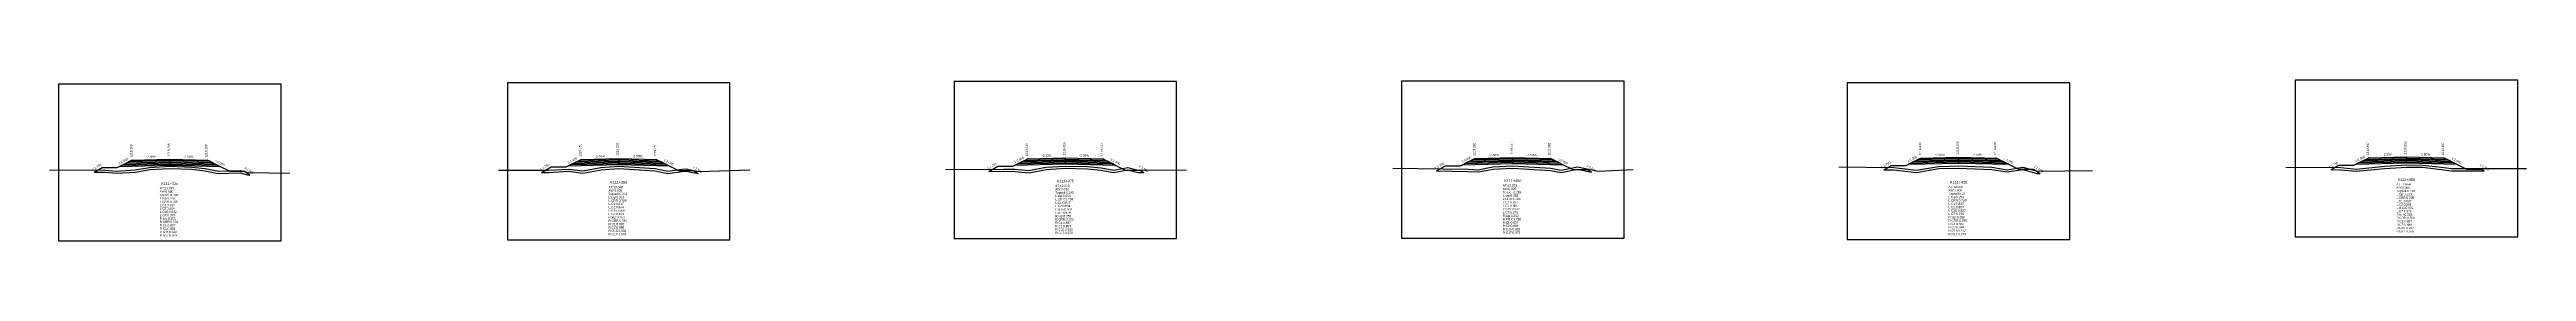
# Model space of a CAD drawing. Extents: x -7 to 78429, y 1189 to 1262.
# Drawn here: x 60911.5 to 61242, y 1208.3 to 1229.9 of the extents above; entities that cross this region are included whole.
import ezdxf
from ezdxf.enums import TextEntityAlignment as Align

# ---------------------------------------------------------------- set-up
doc = ezdxf.new("R2010")
doc.units = 0

msp = doc.modelspace()

# ---------------------------------------------------------------- linework, layer by layer
at = {"layer": 'A4_BORDER', "color": 7}
for points in [[(60972.571, 1208.497), (61002.271, 1208.497), (61002.271, 1229.497), (60972.571, 1229.497), (60972.571, 1208.497)], [(61032.167, 1208.671), (61061.867, 1208.671), (61061.867, 1229.671), (61032.167, 1229.671), (61032.167, 1208.671)], [(61091.872, 1208.711), (61121.572, 1208.711), (61121.572, 1229.711), (61091.872, 1229.711), (61091.872, 1208.711)], [(61151.355, 1208.514), (61181.055, 1208.514), (61181.055, 1229.514), (61151.355, 1229.514), (61151.355, 1208.514)], [(61211.098, 1208.873), (61240.798, 1208.873), (61240.798, 1229.873), (61211.098, 1229.873), (61211.098, 1208.873)], [(60912.675, 1208.343), (60942.375, 1208.343), (60942.375, 1229.343), (60912.675, 1229.343), (60912.675, 1208.343)]]:
    msp.add_lwpolyline(points, dxfattribs=at)
at = {"layer": 'CLEAR_GROUND', "color": 8}
for points in [[(60917.425, 1217.534), (60918.884, 1217.53), (60920.372, 1217.396), (60922.941, 1217.54), (60924.873, 1217.885), (60927.518, 1218.045), (60930.445, 1217.938), (60932.21, 1217.747), (60933.987, 1217.357), (60936.913, 1217.467), (60937.91, 1217.197), (60938.23, 1217.193)], [(60977.125, 1217.511), (60978.085, 1217.512), (60980.714, 1217.66), (60982.629, 1217.422), (60985.097, 1217.867), (60987.432, 1218.036), (60992.248, 1217.722), (60993.971, 1217.386), (60995.892, 1217.631), (60996.422, 1217.685), (60998.027, 1217.347), (60998.027, 1217.347)], [(61036.825, 1217.649), (61038.762, 1217.664), (61040.281, 1217.645), (61042.178, 1217.479), (61044.451, 1217.92), (61047.013, 1218.063), (61049.965, 1217.999), (61051.772, 1217.811), (61053.477, 1217.512), (61055.33, 1217.851), (61056.686, 1217.518), (61057.481, 1217.521)], [(61096.525, 1217.708), (61100.743, 1217.643), (61102.141, 1217.579), (61104.089, 1217.951), (61106.694, 1218.086), (61111.765, 1217.775), (61113.164, 1217.497), (61115.36, 1217.965), (61117.219, 1217.561)], [(61156.225, 1217.878), (61157.524, 1217.863), (61160.576, 1217.497), (61163.544, 1218.02), (61166.209, 1218.093), (61170.627, 1217.899), (61172.668, 1217.575), (61174.763, 1217.891), (61176.645, 1217.359), (61177.066, 1217.364)], [(61215.925, 1217.882), (61217.175, 1217.875), (61219.237, 1217.664), (61223.075, 1218.056), (61225.964, 1218.217), (61228.083, 1218.203), (61230.585, 1217.915), (61231.947, 1217.724), (61236.314, 1217.723)]]:
    msp.add_lwpolyline(points, dxfattribs=at)
at = {"layer": 'DESIGN_ROAD_TRIMMED', "color": 1}
for points in [[(61096.525, 1217.708), (61097.722, 1218.392), (61099.722, 1218.392), (61101.722, 1219.392), (61101.722, 1219.392), (61101.617, 1219.339), (61101.617, 1219.339), (61101.301, 1219.181), (61101.301, 1219.181), (61100.985, 1219.024), (61100.985, 1219.024), (61100.669, 1218.866), (61100.669, 1218.866), (61100.353, 1218.708), (61100.353, 1218.708), (61100.038, 1218.55), (61106.722, 1218.717), (61106.722, 1218.867), (61106.722, 1218.867), (61106.722, 1219.017), (61106.722, 1219.017), (61106.722, 1219.167), (61106.722, 1219.167), (61106.722, 1219.317), (61106.722, 1219.317), (61106.722, 1219.467), (61106.722, 1219.467), (61106.722, 1219.517), (61106.722, 1219.517), (61106.722, 1219.517), (61106.722, 1219.517), (61106.722, 1219.517), (61106.722, 1219.467), (61106.722, 1219.467), (61106.722, 1219.317), (61106.722, 1219.317), (61106.722, 1219.167), (61106.722, 1219.167), (61106.722, 1219.017), (61106.722, 1219.017), (61106.722, 1218.867), (61106.722, 1218.867), (61106.722, 1218.717), (61113.406, 1218.55), (61113.09, 1218.708), (61113.09, 1218.708), (61112.774, 1218.866), (61112.774, 1218.866), (61112.459, 1219.024), (61112.459, 1219.024), (61112.143, 1219.181), (61112.143, 1219.181), (61111.827, 1219.339), (61111.827, 1219.339), (61111.722, 1219.392), (61111.722, 1219.392), (61114.722, 1217.892), (61116.722, 1217.892), (61117.219, 1217.561)], [(61156.225, 1217.878), (61157.205, 1218.438), (61159.205, 1218.438), (61161.205, 1219.438), (61161.205, 1219.438), (61161.1, 1219.385), (61161.1, 1219.385), (61160.784, 1219.227), (61160.784, 1219.227), (61160.468, 1219.07), (61160.468, 1219.07), (61160.152, 1218.912), (61160.152, 1218.912), (61159.837, 1218.754), (61159.837, 1218.754), (61159.521, 1218.596), (61166.205, 1218.763), (61166.205, 1218.913), (61166.205, 1218.913), (61166.205, 1219.063), (61166.205, 1219.063), (61166.205, 1219.213), (61166.205, 1219.213), (61166.205, 1219.363), (61166.205, 1219.363), (61166.205, 1219.513), (61166.205, 1219.513), (61166.205, 1219.563), (61166.205, 1219.563), (61166.205, 1219.563), (61166.205, 1219.563), (61166.205, 1219.563), (61166.205, 1219.513), (61166.205, 1219.513), (61166.205, 1219.363), (61166.205, 1219.363), (61166.205, 1219.213), (61166.205, 1219.213), (61166.205, 1219.063), (61166.205, 1219.063), (61166.205, 1218.913), (61166.205, 1218.913), (61166.205, 1218.763), (61172.889, 1218.596), (61172.573, 1218.754), (61172.573, 1218.754), (61172.258, 1218.912), (61172.258, 1218.912), (61171.942, 1219.07), (61171.942, 1219.07), (61171.626, 1219.227), (61171.626, 1219.227), (61171.31, 1219.385), (61171.31, 1219.385), (61171.205, 1219.438), (61171.205, 1219.438), (61174.205, 1217.938), (61176.205, 1217.938), (61177.066, 1217.364)], [(61215.925, 1217.882), (61216.948, 1218.467), (61218.948, 1218.467), (61220.948, 1219.467), (61220.948, 1219.467), (61220.843, 1219.414), (61220.843, 1219.414), (61220.527, 1219.256), (61220.527, 1219.256), (61220.211, 1219.099), (61220.211, 1219.099), (61219.896, 1218.941), (61219.896, 1218.941), (61219.58, 1218.783), (61219.58, 1218.783), (61219.264, 1218.625), (61225.948, 1218.792), (61225.948, 1218.942), (61225.948, 1218.942), (61225.948, 1219.092), (61225.948, 1219.092), (61225.948, 1219.242), (61225.948, 1219.242), (61225.948, 1219.392), (61225.948, 1219.392), (61225.948, 1219.542), (61225.948, 1219.542), (61225.948, 1219.592), (61225.948, 1219.592), (61225.948, 1219.592), (61225.948, 1219.592), (61225.948, 1219.592), (61225.948, 1219.542), (61225.948, 1219.542), (61225.948, 1219.392), (61225.948, 1219.392), (61225.948, 1219.242), (61225.948, 1219.242), (61225.948, 1219.092), (61225.948, 1219.092), (61225.948, 1218.942), (61225.948, 1218.942), (61225.948, 1218.792), (61232.632, 1218.625), (61232.317, 1218.783), (61232.317, 1218.783), (61232.001, 1218.941), (61232.001, 1218.941), (61231.685, 1219.099), (61231.685, 1219.099), (61231.369, 1219.256), (61231.369, 1219.256), (61231.053, 1219.414), (61231.053, 1219.414), (61230.948, 1219.467), (61230.948, 1219.467), (61233.948, 1217.967), (61235.948, 1217.967), (61236.314, 1217.723)], [(60917.425, 1217.534), (60918.525, 1218.163), (60920.525, 1218.163), (60922.525, 1219.163), (60922.525, 1219.163), (60922.42, 1219.11), (60922.42, 1219.11), (60922.104, 1218.952), (60922.104, 1218.952), (60921.789, 1218.795), (60921.789, 1218.795), (60921.473, 1218.637), (60921.473, 1218.637), (60921.157, 1218.479), (60921.157, 1218.479), (60920.841, 1218.321), (60927.525, 1218.488), (60927.525, 1218.638), (60927.525, 1218.638), (60927.525, 1218.788), (60927.525, 1218.788), (60927.525, 1218.938), (60927.525, 1218.938), (60927.525, 1219.088), (60927.525, 1219.088), (60927.525, 1219.238), (60927.525, 1219.238), (60927.525, 1219.288), (60927.525, 1219.288), (60927.525, 1219.288), (60927.525, 1219.288), (60927.525, 1219.288), (60927.525, 1219.238), (60927.525, 1219.238), (60927.525, 1219.088), (60927.525, 1219.088), (60927.525, 1218.938), (60927.525, 1218.938), (60927.525, 1218.788), (60927.525, 1218.788), (60927.525, 1218.638), (60927.525, 1218.638), (60927.525, 1218.488), (60934.21, 1218.321), (60933.894, 1218.479), (60933.894, 1218.479), (60933.578, 1218.637), (60933.578, 1218.637), (60933.262, 1218.795), (60933.262, 1218.795), (60932.946, 1218.952), (60932.946, 1218.952), (60932.631, 1219.11), (60932.631, 1219.11), (60932.525, 1219.163), (60932.525, 1219.163), (60935.525, 1217.663), (60937.525, 1217.663), (60938.23, 1217.193)], [(60977.125, 1217.511), (60978.421, 1218.251), (60980.421, 1218.251), (60982.421, 1219.251), (60982.421, 1219.251), (60982.315, 1219.198), (60982.315, 1219.198), (60982, 1219.04), (60982, 1219.04), (60981.684, 1218.883), (60981.684, 1218.883), (60981.368, 1218.725), (60981.368, 1218.725), (60981.052, 1218.567), (60981.052, 1218.567), (60980.737, 1218.409), (60987.421, 1218.576), (60987.421, 1218.726), (60987.421, 1218.726), (60987.421, 1218.876), (60987.421, 1218.876), (60987.421, 1219.026), (60987.421, 1219.026), (60987.421, 1219.176), (60987.421, 1219.176), (60987.421, 1219.326), (60987.421, 1219.326), (60987.421, 1219.376), (60987.421, 1219.376), (60987.421, 1219.376), (60987.421, 1219.376), (60987.421, 1219.376), (60987.421, 1219.326), (60987.421, 1219.326), (60987.421, 1219.176), (60987.421, 1219.176), (60987.421, 1219.026), (60987.421, 1219.026), (60987.421, 1218.876), (60987.421, 1218.876), (60987.421, 1218.726), (60987.421, 1218.726), (60987.421, 1218.576), (60994.105, 1218.409), (60993.789, 1218.567), (60993.789, 1218.567), (60993.473, 1218.725), (60993.473, 1218.725), (60993.158, 1218.883), (60993.158, 1218.883), (60992.842, 1219.04), (60992.842, 1219.04), (60992.526, 1219.198), (60992.526, 1219.198), (60992.421, 1219.251), (60992.421, 1219.251), (60995.421, 1217.751), (60997.421, 1217.751), (60998.027, 1217.347)], [(61036.825, 1217.649), (61038.017, 1218.33), (61040.017, 1218.33), (61042.017, 1219.33), (61042.017, 1219.33), (61041.912, 1219.277), (61041.912, 1219.277), (61041.596, 1219.119), (61041.596, 1219.119), (61041.28, 1218.962), (61041.28, 1218.962), (61040.965, 1218.804), (61040.965, 1218.804), (61040.649, 1218.646), (61040.649, 1218.646), (61040.333, 1218.488), (61047.017, 1218.655), (61047.017, 1218.805), (61047.017, 1218.805), (61047.017, 1218.955), (61047.017, 1218.955), (61047.017, 1219.105), (61047.017, 1219.105), (61047.017, 1219.255), (61047.017, 1219.255), (61047.017, 1219.405), (61047.017, 1219.405), (61047.017, 1219.455), (61047.017, 1219.455), (61047.017, 1219.455), (61047.017, 1219.455), (61047.017, 1219.455), (61047.017, 1219.405), (61047.017, 1219.405), (61047.017, 1219.255), (61047.017, 1219.255), (61047.017, 1219.105), (61047.017, 1219.105), (61047.017, 1218.955), (61047.017, 1218.955), (61047.017, 1218.805), (61047.017, 1218.805), (61047.017, 1218.655), (61053.702, 1218.488), (61053.386, 1218.646), (61053.386, 1218.646), (61053.07, 1218.804), (61053.07, 1218.804), (61052.754, 1218.962), (61052.754, 1218.962), (61052.438, 1219.119), (61052.438, 1219.119), (61052.123, 1219.277), (61052.123, 1219.277), (61052.017, 1219.33), (61052.017, 1219.33), (61055.017, 1217.83), (61057.017, 1217.83), (61057.481, 1217.521)]]:
    msp.add_lwpolyline(points, dxfattribs=at)
at = {"layer": 'FINISHED_ROAD', "color": 2}
for points in [[(61097.722, 1218.392), (61099.722, 1218.392), (61101.722, 1219.392), (61101.722, 1219.392), (61106.722, 1219.517), (61111.722, 1219.392), (61111.722, 1219.392), (61114.722, 1217.892), (61116.722, 1217.892)], [(61157.205, 1218.438), (61159.205, 1218.438), (61161.205, 1219.438), (61161.205, 1219.438), (61166.205, 1219.563), (61171.205, 1219.438), (61171.205, 1219.438), (61174.205, 1217.938), (61176.205, 1217.938)], [(61216.948, 1218.467), (61218.948, 1218.467), (61220.948, 1219.467), (61220.948, 1219.467), (61225.948, 1219.592), (61230.948, 1219.467), (61230.948, 1219.467), (61233.948, 1217.967), (61235.948, 1217.967)], [(60918.525, 1218.163), (60920.525, 1218.163), (60922.525, 1219.163), (60922.525, 1219.163), (60927.525, 1219.288), (60932.525, 1219.163), (60932.525, 1219.163), (60935.525, 1217.663), (60937.525, 1217.663)], [(60978.421, 1218.251), (60980.421, 1218.251), (60982.421, 1219.251), (60982.421, 1219.251), (60987.421, 1219.376), (60992.421, 1219.251), (60992.421, 1219.251), (60995.421, 1217.751), (60997.421, 1217.751)], [(61038.017, 1218.33), (61040.017, 1218.33), (61042.017, 1219.33), (61042.017, 1219.33), (61047.017, 1219.455), (61052.017, 1219.33), (61052.017, 1219.33), (61055.017, 1217.83), (61057.017, 1217.83)]]:
    msp.add_lwpolyline(points, dxfattribs=at)
at = {"layer": 'LAYER_0', "color": 4}
for points in [[(61101.722, 1219.392), (61101.617, 1219.339), (61106.722, 1219.467), (61106.722, 1219.517)], [(61161.205, 1219.438), (61161.1, 1219.385), (61166.205, 1219.513), (61166.205, 1219.563)], [(61220.948, 1219.467), (61220.843, 1219.414), (61225.948, 1219.542), (61225.948, 1219.592)], [(60922.525, 1219.163), (60922.42, 1219.11), (60927.525, 1219.238), (60927.525, 1219.288)], [(60982.421, 1219.251), (60982.315, 1219.198), (60987.421, 1219.326), (60987.421, 1219.376)], [(61042.017, 1219.33), (61041.912, 1219.277), (61047.017, 1219.405), (61047.017, 1219.455)]]:
    msp.add_lwpolyline(points, dxfattribs=at)
at = {"layer": 'LAYER_1', "color": 4}
for points in [[(61161.1, 1219.385), (61160.784, 1219.227), (61166.205, 1219.363), (61166.205, 1219.513)], [(61220.843, 1219.414), (61220.527, 1219.256), (61225.948, 1219.392), (61225.948, 1219.542)], [(60922.42, 1219.11), (60922.104, 1218.952), (60927.525, 1219.088), (60927.525, 1219.238)], [(60982.315, 1219.198), (60982, 1219.04), (60987.421, 1219.176), (60987.421, 1219.326)], [(61041.912, 1219.277), (61041.596, 1219.119), (61047.017, 1219.255), (61047.017, 1219.405)], [(61101.617, 1219.339), (61101.301, 1219.181), (61106.722, 1219.317), (61106.722, 1219.467)]]:
    msp.add_lwpolyline(points, dxfattribs=at)
at = {"layer": 'LAYER_10', "color": 6}
for points in [[(60933.578, 1218.637), (60933.894, 1218.479), (60927.525, 1218.638), (60927.525, 1218.788)], [(60993.473, 1218.725), (60993.789, 1218.567), (60987.421, 1218.726), (60987.421, 1218.876)], [(61053.07, 1218.804), (61053.386, 1218.646), (61047.017, 1218.805), (61047.017, 1218.955)], [(61112.774, 1218.866), (61113.09, 1218.708), (61106.722, 1218.867), (61106.722, 1219.017)], [(61172.258, 1218.912), (61172.573, 1218.754), (61166.205, 1218.913), (61166.205, 1219.063)], [(61232.001, 1218.941), (61232.317, 1218.783), (61225.948, 1218.942), (61225.948, 1219.092)]]:
    msp.add_lwpolyline(points, dxfattribs=at)
at = {"layer": 'LAYER_11', "color": 6}
for points in [[(60933.894, 1218.479), (60934.21, 1218.321), (60927.525, 1218.488), (60927.525, 1218.638)], [(60993.789, 1218.567), (60994.105, 1218.409), (60987.421, 1218.576), (60987.421, 1218.726)], [(61053.386, 1218.646), (61053.702, 1218.488), (61047.017, 1218.655), (61047.017, 1218.805)], [(61113.09, 1218.708), (61113.406, 1218.55), (61106.722, 1218.717), (61106.722, 1218.867)], [(61172.573, 1218.754), (61172.889, 1218.596), (61166.205, 1218.763), (61166.205, 1218.913)], [(61232.317, 1218.783), (61232.632, 1218.625), (61225.948, 1218.792), (61225.948, 1218.942)]]:
    msp.add_lwpolyline(points, dxfattribs=at)
at = {"layer": 'LAYER_2', "color": 4}
for points in [[(60922.104, 1218.952), (60921.789, 1218.795), (60927.525, 1218.938), (60927.525, 1219.088)], [(60982, 1219.04), (60981.684, 1218.883), (60987.421, 1219.026), (60987.421, 1219.176)], [(61041.596, 1219.119), (61041.28, 1218.962), (61047.017, 1219.105), (61047.017, 1219.255)], [(61101.301, 1219.181), (61100.985, 1219.024), (61106.722, 1219.167), (61106.722, 1219.317)], [(61160.784, 1219.227), (61160.468, 1219.07), (61166.205, 1219.213), (61166.205, 1219.363)], [(61220.527, 1219.256), (61220.211, 1219.099), (61225.948, 1219.242), (61225.948, 1219.392)]]:
    msp.add_lwpolyline(points, dxfattribs=at)
at = {"layer": 'LAYER_3', "color": 4}
for points in [[(60921.789, 1218.795), (60921.473, 1218.637), (60927.525, 1218.788), (60927.525, 1218.938)], [(60981.684, 1218.883), (60981.368, 1218.725), (60987.421, 1218.876), (60987.421, 1219.026)], [(61041.28, 1218.962), (61040.965, 1218.804), (61047.017, 1218.955), (61047.017, 1219.105)], [(61100.985, 1219.024), (61100.669, 1218.866), (61106.722, 1219.017), (61106.722, 1219.167)], [(61160.468, 1219.07), (61160.152, 1218.912), (61166.205, 1219.063), (61166.205, 1219.213)], [(61220.211, 1219.099), (61219.896, 1218.941), (61225.948, 1219.092), (61225.948, 1219.242)]]:
    msp.add_lwpolyline(points, dxfattribs=at)
at = {"layer": 'LAYER_4', "color": 4}
for points in [[(60921.473, 1218.637), (60921.157, 1218.479), (60927.525, 1218.638), (60927.525, 1218.788)], [(60981.368, 1218.725), (60981.052, 1218.567), (60987.421, 1218.726), (60987.421, 1218.876)], [(61040.965, 1218.804), (61040.649, 1218.646), (61047.017, 1218.805), (61047.017, 1218.955)], [(61100.669, 1218.866), (61100.353, 1218.708), (61106.722, 1218.867), (61106.722, 1219.017)], [(61160.152, 1218.912), (61159.837, 1218.754), (61166.205, 1218.913), (61166.205, 1219.063)], [(61219.896, 1218.941), (61219.58, 1218.783), (61225.948, 1218.942), (61225.948, 1219.092)]]:
    msp.add_lwpolyline(points, dxfattribs=at)
at = {"layer": 'LAYER_5', "color": 4}
for points in [[(60921.157, 1218.479), (60920.841, 1218.321), (60927.525, 1218.488), (60927.525, 1218.638)], [(60981.052, 1218.567), (60980.737, 1218.409), (60987.421, 1218.576), (60987.421, 1218.726)], [(61040.649, 1218.646), (61040.333, 1218.488), (61047.017, 1218.655), (61047.017, 1218.805)], [(61100.353, 1218.708), (61100.038, 1218.55), (61106.722, 1218.717), (61106.722, 1218.867)], [(61159.837, 1218.754), (61159.521, 1218.596), (61166.205, 1218.763), (61166.205, 1218.913)], [(61219.58, 1218.783), (61219.264, 1218.625), (61225.948, 1218.792), (61225.948, 1218.942)]]:
    msp.add_lwpolyline(points, dxfattribs=at)
at = {"layer": 'LAYER_6', "color": 6}
for points in [[(61111.722, 1219.392), (61111.827, 1219.339), (61106.722, 1219.467), (61106.722, 1219.517)], [(61171.205, 1219.438), (61171.31, 1219.385), (61166.205, 1219.513), (61166.205, 1219.563)], [(61230.948, 1219.467), (61231.053, 1219.414), (61225.948, 1219.542), (61225.948, 1219.592)], [(60932.525, 1219.163), (60932.631, 1219.11), (60927.525, 1219.238), (60927.525, 1219.288)], [(60992.421, 1219.251), (60992.526, 1219.198), (60987.421, 1219.326), (60987.421, 1219.376)], [(61052.017, 1219.33), (61052.123, 1219.277), (61047.017, 1219.405), (61047.017, 1219.455)]]:
    msp.add_lwpolyline(points, dxfattribs=at)
at = {"layer": 'LAYER_7', "color": 6}
for points in [[(61171.31, 1219.385), (61171.626, 1219.227), (61166.205, 1219.363), (61166.205, 1219.513)], [(61231.053, 1219.414), (61231.369, 1219.256), (61225.948, 1219.392), (61225.948, 1219.542)], [(60932.631, 1219.11), (60932.946, 1218.952), (60927.525, 1219.088), (60927.525, 1219.238)], [(60992.526, 1219.198), (60992.842, 1219.04), (60987.421, 1219.176), (60987.421, 1219.326)], [(61052.123, 1219.277), (61052.438, 1219.119), (61047.017, 1219.255), (61047.017, 1219.405)], [(61111.827, 1219.339), (61112.143, 1219.181), (61106.722, 1219.317), (61106.722, 1219.467)]]:
    msp.add_lwpolyline(points, dxfattribs=at)
at = {"layer": 'LAYER_8', "color": 6}
for points in [[(60932.946, 1218.952), (60933.262, 1218.795), (60927.525, 1218.938), (60927.525, 1219.088)], [(60992.842, 1219.04), (60993.158, 1218.883), (60987.421, 1219.026), (60987.421, 1219.176)], [(61052.438, 1219.119), (61052.754, 1218.962), (61047.017, 1219.105), (61047.017, 1219.255)], [(61112.143, 1219.181), (61112.459, 1219.024), (61106.722, 1219.167), (61106.722, 1219.317)], [(61171.626, 1219.227), (61171.942, 1219.07), (61166.205, 1219.213), (61166.205, 1219.363)], [(61231.369, 1219.256), (61231.685, 1219.099), (61225.948, 1219.242), (61225.948, 1219.392)]]:
    msp.add_lwpolyline(points, dxfattribs=at)
at = {"layer": 'LAYER_9', "color": 6}
for points in [[(60933.262, 1218.795), (60933.578, 1218.637), (60927.525, 1218.788), (60927.525, 1218.938)], [(60993.158, 1218.883), (60993.473, 1218.725), (60987.421, 1218.876), (60987.421, 1219.026)], [(61052.754, 1218.962), (61053.07, 1218.804), (61047.017, 1218.955), (61047.017, 1219.105)], [(61112.459, 1219.024), (61112.774, 1218.866), (61106.722, 1219.017), (61106.722, 1219.167)], [(61171.942, 1219.07), (61172.258, 1218.912), (61166.205, 1219.063), (61166.205, 1219.213)], [(61231.685, 1219.099), (61232.001, 1218.941), (61225.948, 1219.092), (61225.948, 1219.242)]]:
    msp.add_lwpolyline(points, dxfattribs=at)
at = {"layer": 'NATURAL_GROUND', "color": 3}
for points in [[(60911.484, 1217.853), (60918.897, 1217.83), (60920.377, 1217.697), (60922.906, 1217.838), (60924.837, 1218.183), (60927.514, 1218.345), (60930.466, 1218.237), (60932.258, 1218.043), (60934.013, 1217.659), (60936.947, 1217.769), (60937.951, 1217.496), (60943.53, 1217.43)], [(60971.374, 1217.801), (60978.077, 1217.812), (60980.724, 1217.961), (60982.621, 1217.725), (60985.06, 1218.165), (60987.431, 1218.337), (60992.287, 1218.02), (60993.981, 1217.69), (60995.858, 1217.929), (60996.438, 1217.988), (60998.054, 1217.648), (61004.913, 1217.844)], [(61031.025, 1217.902), (61038.762, 1217.964), (61040.296, 1217.945), (61042.162, 1217.781), (61044.414, 1218.219), (61047.008, 1218.363), (61049.983, 1218.298), (61051.813, 1218.109), (61053.476, 1217.817), (61055.339, 1218.158), (61056.721, 1217.818), (61063.184, 1217.842)], [(61090.695, 1218.099), (61100.752, 1217.943), (61102.12, 1217.88), (61104.053, 1218.25), (61106.696, 1218.387), (61111.804, 1218.073), (61113.162, 1217.803), (61115.361, 1218.272), (61118.092, 1217.678), (61122.759, 1217.884)], [(61150.221, 1218.249), (61157.544, 1218.162), (61160.568, 1217.8), (61163.514, 1218.319), (61166.211, 1218.393), (61170.657, 1218.198), (61172.669, 1217.879), (61174.782, 1218.197), (61176.685, 1217.659), (61184.068, 1217.749)], [(61209.849, 1218.219), (61217.191, 1218.175), (61219.237, 1217.966), (61223.051, 1218.355), (61225.956, 1218.517), (61228.101, 1218.503), (61230.623, 1218.212), (61231.968, 1218.024), (61241.969, 1218.023)]]:
    msp.add_lwpolyline(points, dxfattribs=at)
at = {"layer": 'STRUCTURE_LEFT', "color": 4}
for points in [[(61101.722, 1219.392), (61101.617, 1219.339), (61101.617, 1219.339), (61101.301, 1219.181), (61101.301, 1219.181), (61100.985, 1219.024), (61100.985, 1219.024), (61100.669, 1218.866), (61100.669, 1218.866), (61100.353, 1218.708), (61100.353, 1218.708), (61100.038, 1218.55), (61106.722, 1218.717), (61106.722, 1218.867), (61106.722, 1218.867), (61106.722, 1219.017), (61106.722, 1219.017), (61106.722, 1219.167), (61106.722, 1219.167), (61106.722, 1219.317), (61106.722, 1219.317), (61106.722, 1219.467), (61106.722, 1219.467), (61106.722, 1219.517), (61106.722, 1219.517)], [(61161.205, 1219.438), (61161.1, 1219.385), (61161.1, 1219.385), (61160.784, 1219.227), (61160.784, 1219.227), (61160.468, 1219.07), (61160.468, 1219.07), (61160.152, 1218.912), (61160.152, 1218.912), (61159.837, 1218.754), (61159.837, 1218.754), (61159.521, 1218.596), (61166.205, 1218.763), (61166.205, 1218.913), (61166.205, 1218.913), (61166.205, 1219.063), (61166.205, 1219.063), (61166.205, 1219.213), (61166.205, 1219.213), (61166.205, 1219.363), (61166.205, 1219.363), (61166.205, 1219.513), (61166.205, 1219.513), (61166.205, 1219.563), (61166.205, 1219.563)], [(61220.948, 1219.467), (61220.843, 1219.414), (61220.843, 1219.414), (61220.527, 1219.256), (61220.527, 1219.256), (61220.211, 1219.099), (61220.211, 1219.099), (61219.896, 1218.941), (61219.896, 1218.941), (61219.58, 1218.783), (61219.58, 1218.783), (61219.264, 1218.625), (61225.948, 1218.792), (61225.948, 1218.942), (61225.948, 1218.942), (61225.948, 1219.092), (61225.948, 1219.092), (61225.948, 1219.242), (61225.948, 1219.242), (61225.948, 1219.392), (61225.948, 1219.392), (61225.948, 1219.542), (61225.948, 1219.542), (61225.948, 1219.592), (61225.948, 1219.592)], [(60922.525, 1219.163), (60922.42, 1219.11), (60922.42, 1219.11), (60922.104, 1218.952), (60922.104, 1218.952), (60921.789, 1218.795), (60921.789, 1218.795), (60921.473, 1218.637), (60921.473, 1218.637), (60921.157, 1218.479), (60921.157, 1218.479), (60920.841, 1218.321), (60927.525, 1218.488), (60927.525, 1218.638), (60927.525, 1218.638), (60927.525, 1218.788), (60927.525, 1218.788), (60927.525, 1218.938), (60927.525, 1218.938), (60927.525, 1219.088), (60927.525, 1219.088), (60927.525, 1219.238), (60927.525, 1219.238), (60927.525, 1219.288), (60927.525, 1219.288)], [(60982.421, 1219.251), (60982.315, 1219.198), (60982.315, 1219.198), (60982, 1219.04), (60982, 1219.04), (60981.684, 1218.883), (60981.684, 1218.883), (60981.368, 1218.725), (60981.368, 1218.725), (60981.052, 1218.567), (60981.052, 1218.567), (60980.737, 1218.409), (60987.421, 1218.576), (60987.421, 1218.726), (60987.421, 1218.726), (60987.421, 1218.876), (60987.421, 1218.876), (60987.421, 1219.026), (60987.421, 1219.026), (60987.421, 1219.176), (60987.421, 1219.176), (60987.421, 1219.326), (60987.421, 1219.326), (60987.421, 1219.376), (60987.421, 1219.376)], [(61042.017, 1219.33), (61041.912, 1219.277), (61041.912, 1219.277), (61041.596, 1219.119), (61041.596, 1219.119), (61041.28, 1218.962), (61041.28, 1218.962), (61040.965, 1218.804), (61040.965, 1218.804), (61040.649, 1218.646), (61040.649, 1218.646), (61040.333, 1218.488), (61047.017, 1218.655), (61047.017, 1218.805), (61047.017, 1218.805), (61047.017, 1218.955), (61047.017, 1218.955), (61047.017, 1219.105), (61047.017, 1219.105), (61047.017, 1219.255), (61047.017, 1219.255), (61047.017, 1219.405), (61047.017, 1219.405), (61047.017, 1219.455), (61047.017, 1219.455)]]:
    msp.add_lwpolyline(points, dxfattribs=at)
at = {"layer": 'STRUCTURE_RIGHT', "color": 6}
for points in [[(61106.722, 1219.517), (61106.722, 1219.517), (61106.722, 1219.467), (61106.722, 1219.467), (61106.722, 1219.317), (61106.722, 1219.317), (61106.722, 1219.167), (61106.722, 1219.167), (61106.722, 1219.017), (61106.722, 1219.017), (61106.722, 1218.867), (61106.722, 1218.867), (61106.722, 1218.717), (61113.406, 1218.55), (61113.09, 1218.708), (61113.09, 1218.708), (61112.774, 1218.866), (61112.774, 1218.866), (61112.459, 1219.024), (61112.459, 1219.024), (61112.143, 1219.181), (61112.143, 1219.181), (61111.827, 1219.339), (61111.827, 1219.339), (61111.722, 1219.392)], [(61166.205, 1219.563), (61166.205, 1219.563), (61166.205, 1219.513), (61166.205, 1219.513), (61166.205, 1219.363), (61166.205, 1219.363), (61166.205, 1219.213), (61166.205, 1219.213), (61166.205, 1219.063), (61166.205, 1219.063), (61166.205, 1218.913), (61166.205, 1218.913), (61166.205, 1218.763), (61172.889, 1218.596), (61172.573, 1218.754), (61172.573, 1218.754), (61172.258, 1218.912), (61172.258, 1218.912), (61171.942, 1219.07), (61171.942, 1219.07), (61171.626, 1219.227), (61171.626, 1219.227), (61171.31, 1219.385), (61171.31, 1219.385), (61171.205, 1219.438)], [(61225.948, 1219.592), (61225.948, 1219.592), (61225.948, 1219.542), (61225.948, 1219.542), (61225.948, 1219.392), (61225.948, 1219.392), (61225.948, 1219.242), (61225.948, 1219.242), (61225.948, 1219.092), (61225.948, 1219.092), (61225.948, 1218.942), (61225.948, 1218.942), (61225.948, 1218.792), (61232.632, 1218.625), (61232.317, 1218.783), (61232.317, 1218.783), (61232.001, 1218.941), (61232.001, 1218.941), (61231.685, 1219.099), (61231.685, 1219.099), (61231.369, 1219.256), (61231.369, 1219.256), (61231.053, 1219.414), (61231.053, 1219.414), (61230.948, 1219.467)], [(60927.525, 1219.288), (60927.525, 1219.288), (60927.525, 1219.238), (60927.525, 1219.238), (60927.525, 1219.088), (60927.525, 1219.088), (60927.525, 1218.938), (60927.525, 1218.938), (60927.525, 1218.788), (60927.525, 1218.788), (60927.525, 1218.638), (60927.525, 1218.638), (60927.525, 1218.488), (60934.21, 1218.321), (60933.894, 1218.479), (60933.894, 1218.479), (60933.578, 1218.637), (60933.578, 1218.637), (60933.262, 1218.795), (60933.262, 1218.795), (60932.946, 1218.952), (60932.946, 1218.952), (60932.631, 1219.11), (60932.631, 1219.11), (60932.525, 1219.163)], [(60987.421, 1219.376), (60987.421, 1219.376), (60987.421, 1219.326), (60987.421, 1219.326), (60987.421, 1219.176), (60987.421, 1219.176), (60987.421, 1219.026), (60987.421, 1219.026), (60987.421, 1218.876), (60987.421, 1218.876), (60987.421, 1218.726), (60987.421, 1218.726), (60987.421, 1218.576), (60994.105, 1218.409), (60993.789, 1218.567), (60993.789, 1218.567), (60993.473, 1218.725), (60993.473, 1218.725), (60993.158, 1218.883), (60993.158, 1218.883), (60992.842, 1219.04), (60992.842, 1219.04), (60992.526, 1219.198), (60992.526, 1219.198), (60992.421, 1219.251)], [(61047.017, 1219.455), (61047.017, 1219.455), (61047.017, 1219.405), (61047.017, 1219.405), (61047.017, 1219.255), (61047.017, 1219.255), (61047.017, 1219.105), (61047.017, 1219.105), (61047.017, 1218.955), (61047.017, 1218.955), (61047.017, 1218.805), (61047.017, 1218.805), (61047.017, 1218.655), (61053.702, 1218.488), (61053.386, 1218.646), (61053.386, 1218.646), (61053.07, 1218.804), (61053.07, 1218.804), (61052.754, 1218.962), (61052.754, 1218.962), (61052.438, 1219.119), (61052.438, 1219.119), (61052.123, 1219.277), (61052.123, 1219.277), (61052.017, 1219.33)]]:
    msp.add_lwpolyline(points, dxfattribs=at)

# ---------------------------------------------------------------- texts
at = {"layer": 'INFO_TEXT'}
for s, p in [('AT:11.793', (60926.175, 1215.243)), ('AW:0.000', (60926.175, 1214.793)), ('Topsoil:6.283', (60926.175, 1214.343)), ('L:top:0.253', (60926.175, 1213.893)), ('L:CRR:0.789', (60926.175, 1213.443)), ('L:C1:0.837', (60926.175, 1212.993)), ('AT:13.048', (60986.071, 1215.397)), ('AW:0.000', (60986.071, 1214.947)), ('Topsoil:6.319', (60986.071, 1214.497)), ('L:top:0.253', (60986.071, 1214.047)), ('L:CRR:0.789', (60986.071, 1213.597)), ('L:C1:0.837', (60986.071, 1213.147)), ('L:C2:0.884', (60986.071, 1212.697)), ('AT:12.918', (61045.667, 1215.571)), ('AW:0.002', (61045.667, 1215.121)), ('Topsoil:6.245', (61045.667, 1214.671)), ('L:top:0.253', (61045.667, 1214.221)), ('L:CRR:0.789', (61045.667, 1213.771)), ('L:C1:0.837', (61045.667, 1213.321)), ('L:C2:0.884', (61045.667, 1212.871)), ('AT:13.639', (61105.372, 1215.611)), ('AW:0.025', (61105.372, 1215.161)), ('Topsoil:6.259', (61105.372, 1214.711)), ('L:top:0.253', (61105.372, 1214.261)), ('L:CRR:0.789', (61105.372, 1213.811)), ('L:C1:0.837', (61105.372, 1213.361)), ('L:C2:0.884', (61105.372, 1212.911)), ('AT:14.006', (61164.855, 1215.414)), ('AW:0.000', (61164.855, 1214.964)), ('Topsoil:6.311', (61164.855, 1214.514)), ('L:top:0.253', (61164.855, 1214.064)), ('L:CRR:0.789', (61164.855, 1213.614)), ('L:C1:0.837', (61164.855, 1213.164)), ('L:C2:0.884', (61164.855, 1212.714)), ('AT:12.654', (61224.598, 1215.773)), ('AW:0.000', (61224.598, 1215.323)), ('Topsoil:6.136', (61224.598, 1214.873)), ('L:top:0.253', (61224.598, 1214.423)), ('L:CRR:0.789', (61224.598, 1213.973)), ('L:C1:0.837', (61224.598, 1213.523)), ('L:C2:0.884', (61224.598, 1213.073)), ('L:G15:0.932', (61224.598, 1212.623)), ('L:C2:0.884', (60926.175, 1212.543)), ('L:G15:0.932', (60926.175, 1212.093)), ('L:G7:0.979', (60926.175, 1211.643)), ('R:top:0.253', (60926.175, 1211.193)), ('R:CRR:0.789', (60926.175, 1210.743)), ('R:C1:0.837', (60926.175, 1210.293)), ('R:C2:0.884', (60926.175, 1209.843)), ('R:G15:0.932', (60926.175, 1209.393)), ('L:G15:0.932', (60986.071, 1212.247)), ('L:G7:0.979', (60986.071, 1211.797)), ('R:top:0.253', (60986.071, 1211.347)), ('R:CRR:0.789', (60986.071, 1210.897)), ('R:C1:0.837', (60986.071, 1210.447)), ('R:C2:0.884', (60986.071, 1209.997)), ('R:G15:0.932', (60986.071, 1209.547)), ('L:G15:0.932', (61045.667, 1212.421)), ('L:G7:0.979', (61045.667, 1211.971)), ('R:top:0.253', (61045.667, 1211.521)), ('R:CRR:0.789', (61045.667, 1211.071)), ('R:C1:0.837', (61045.667, 1210.621)), ('R:C2:0.884', (61045.667, 1210.171)), ('R:G15:0.932', (61045.667, 1209.721)), ('R:G17:0.979', (61045.667, 1209.271)), ('L:G15:0.932', (61105.372, 1212.461)), ('L:G7:0.979', (61105.372, 1212.011)), ('R:top:0.253', (61105.372, 1211.561)), ('R:CRR:0.789', (61105.372, 1211.111)), ('R:C1:0.837', (61105.372, 1210.661)), ('R:C2:0.884', (61105.372, 1210.211)), ('R:G15:0.932', (61105.372, 1209.761)), ('R:G17:0.979', (61105.372, 1209.311)), ('L:G15:0.932', (61164.855, 1212.264)), ('L:G7:0.979', (61164.855, 1211.814)), ('R:top:0.253', (61164.855, 1211.364)), ('R:CRR:0.789', (61164.855, 1210.914)), ('R:C1:0.837', (61164.855, 1210.464)), ('R:C2:0.884', (61164.855, 1210.014)), ('R:G15:0.932', (61164.855, 1209.564)), ('L:G7:0.979', (61224.598, 1212.173)), ('R:top:0.253', (61224.598, 1211.723)), ('R:CRR:0.789', (61224.598, 1211.273)), ('R:C1:0.837', (61224.598, 1210.823)), ('R:C2:0.884', (61224.598, 1210.373)), ('R:G15:0.932', (61224.598, 1209.923)), ('R:G17:0.979', (61224.598, 1209.473)), ('R:G17:0.979', (60926.175, 1208.943)), ('R:G17:0.979', (60986.071, 1209.097)), ('R:G17:0.979', (61164.855, 1209.114))]:
    msp.add_text(s, height=0.3, dxfattribs=at).set_placement(p)
at = {"layer": 'LEFT_TEXT_H'}
for s, p in [('1219.163', (60922.525, 1219.523)), ('1219.251', (60982.421, 1219.611)), ('1219.330', (61042.017, 1219.69)), ('1219.392', (61101.722, 1219.752)), ('1219.438', (61161.205, 1219.798)), ('1219.467', (61220.948, 1219.827))]:
    msp.add_text(s, height=0.3, rotation=90, dxfattribs=at).set_placement(p)
at = {"layer": 'POINT_TEXT_H'}
for s, p in [('1219.288', (60927.525, 1219.648)), ('1219.376', (60987.421, 1219.736)), ('1219.455', (61047.017, 1219.815)), ('1219.517', (61106.722, 1219.877)), ('1219.563', (61166.205, 1219.923)), ('1219.592', (61225.948, 1219.952))]:
    msp.add_text(s, height=0.3, rotation=90, dxfattribs=at).set_placement(p)
at = {"layer": 'RIGHT_TEXT_H'}
for s, p in [('1219.163', (60932.525, 1219.523)), ('1219.251', (60992.421, 1219.611)), ('1219.330', (61052.017, 1219.69)), ('1219.392', (61111.722, 1219.752)), ('1219.438', (61171.205, 1219.798)), ('1219.467', (61230.948, 1219.827))]:
    msp.add_text(s, height=0.3, rotation=90, dxfattribs=at).set_placement(p)
at = {"layer": 'SLOPE_left'}
for s, rotation, p in [('1:2.000', 26.565, (60981.34, 1218.912)), ('1:2.000', 26.565, (61040.937, 1218.991)), ('1:2.000', 26.565, (61100.641, 1219.053)), ('1:2.000', 26.565, (61160.125, 1219.099)), ('1:2.000', 26.565, (61219.868, 1219.128)), ('1:1.750', 29.745, (60917.886, 1218.005)), ('1:2.000', 26.565, (60921.445, 1218.824)), ('1:1.750', 29.745, (60977.684, 1218.037)), ('1:1.750', 29.745, (61037.332, 1218.146)), ('1:1.750', 29.745, (61097.034, 1218.206)), ('1:1.750', 29.745, (61156.626, 1218.314)), ('1:1.750', 29.745, (61216.347, 1218.331))]:
    msp.add_text(s, height=0.3, rotation=rotation, dxfattribs=at).set_placement(p, align=Align.BOTTOM_CENTER)
at = {"layer": 'SLOPE_right'}
for s, rotation, p in [('1:2.000', -26.565, (60934.106, 1218.574)), ('1:1.500', -33.69, (60937.978, 1217.578)), ('1:2.000', -26.565, (60994.001, 1218.662)), ('1:1.500', -33.69, (60997.824, 1217.699)), ('1:2.000', -26.565, (61053.598, 1218.741)), ('1:1.500', -33.69, (61057.349, 1217.825)), ('1:2.000', -26.565, (61113.302, 1218.803)), ('1:1.500', -33.69, (61117.07, 1217.876)), ('1:2.000', -26.565, (61172.786, 1218.849)), ('1:1.500', -33.69, (61176.736, 1217.801)), ('1:2.000', -26.565, (61232.529, 1218.878)), ('1:1.500', -33.69, (61236.231, 1217.995))]:
    msp.add_text(s, height=0.3, rotation=rotation, dxfattribs=at).set_placement(p, align=Align.BOTTOM_CENTER)
at = {"layer": 'SLOPE_TEXT'}
for p in [(60925.025, 1219.466), (60930.025, 1219.466), (60984.921, 1219.553), (60989.921, 1219.553), (61044.517, 1219.632), (61049.517, 1219.632), (61104.222, 1219.695), (61109.222, 1219.695), (61163.705, 1219.741), (61168.705, 1219.741), (61223.448, 1219.77), (61228.448, 1219.77)]:
    msp.add_text('-2.50%', height=0.3, dxfattribs=at).set_placement(p, align=Align.CENTER)
at = {"layer": 'STATION_TITLE'}
for s, p in [('K111+325', (60927.525, 1215.843)), ('K111+350', (60987.421, 1215.997)), ('K111+375', (61047.017, 1216.171)), ('K111+400', (61106.722, 1216.211)), ('K111+425', (61166.205, 1216.014)), ('K111+450', (61225.948, 1216.373))]:
    msp.add_text(s, height=0.36, dxfattribs=at).set_placement(p, align=Align.CENTER)

doc.saveas('drawing.dxf')
